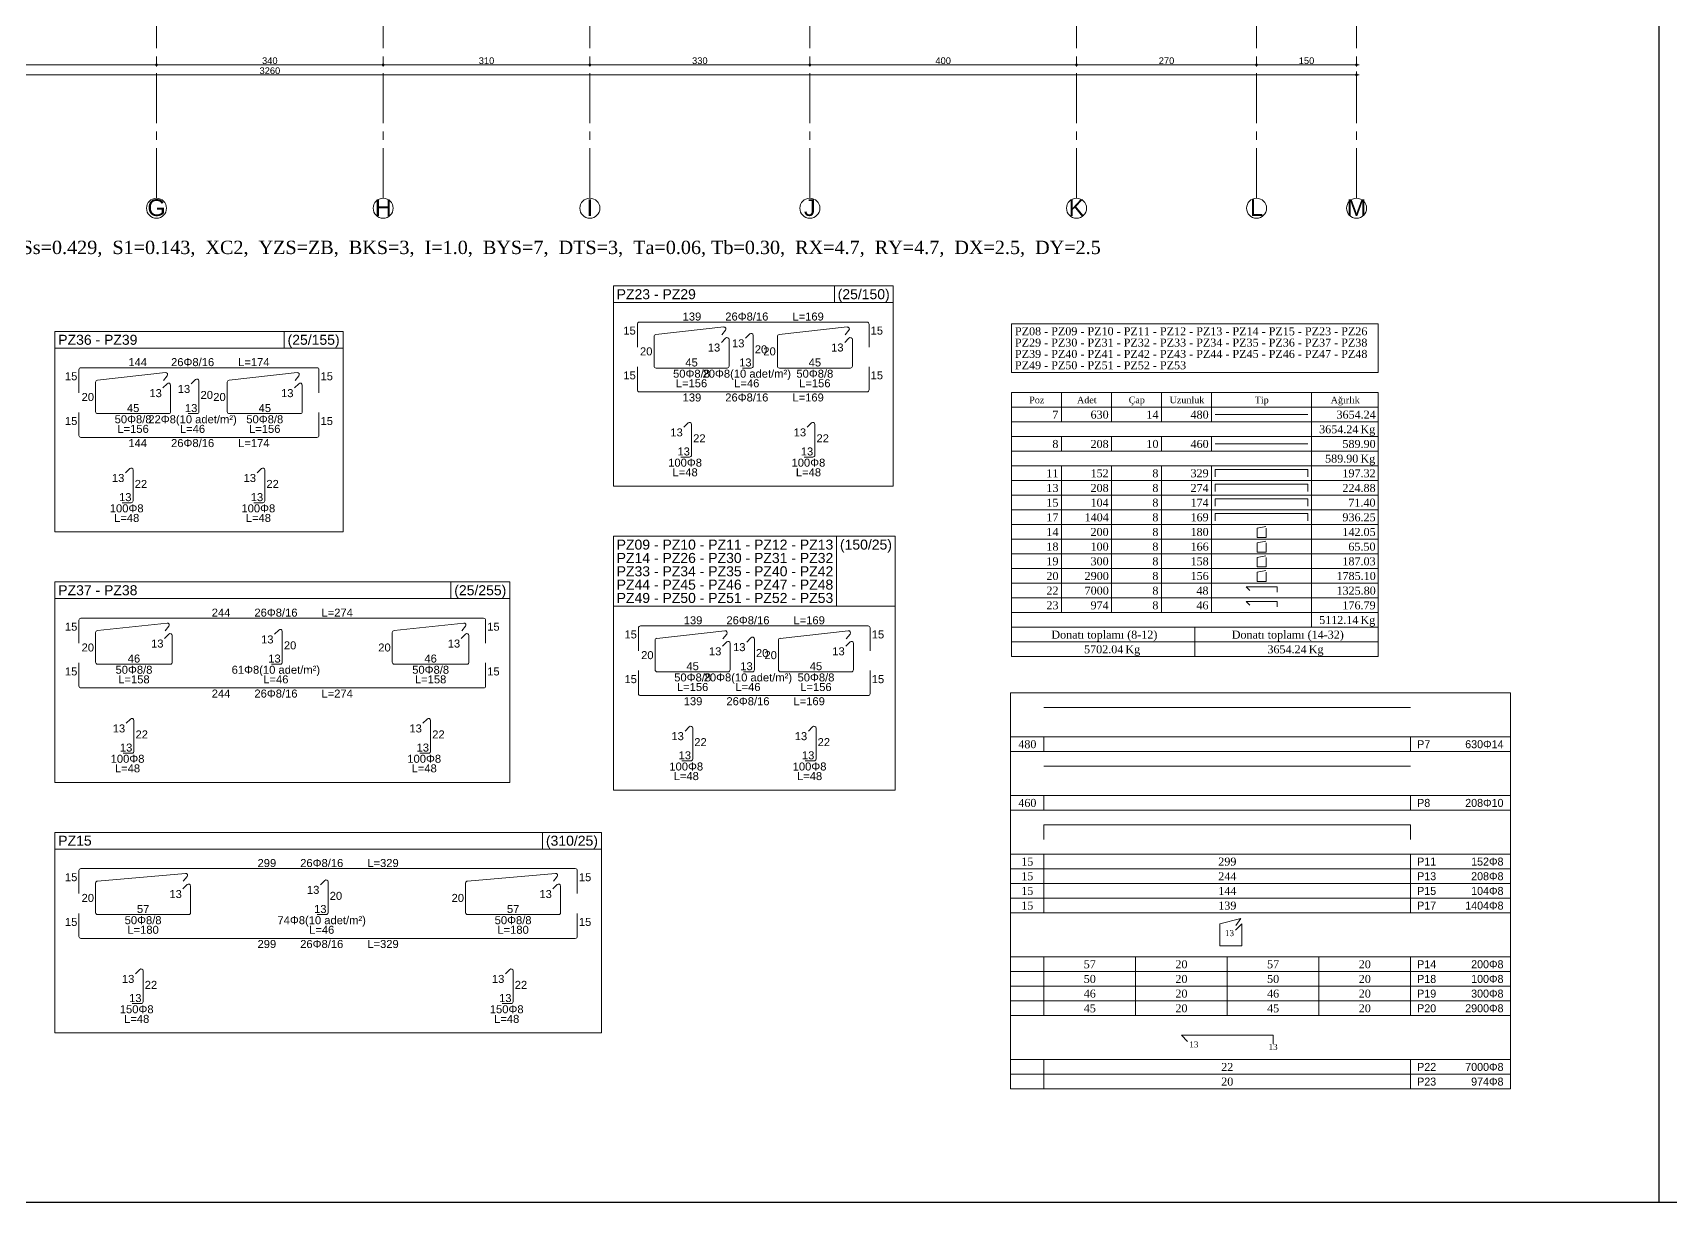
# Model space of a CAD drawing. Header units: millimetres. Extents: x 2232 to 85269, y -3593 to 5869.
# Drawn here: x 21930 to 24386, y 1369 to 3123 of the extents above; entities that cross this region are included whole.
import ezdxf

# ---------------------------------------------------------------- set-up
doc = ezdxf.new("R2010")
doc.units = ezdxf.units.MM
doc.linetypes.add('CENTER2', pattern=[112.5, 75, -12.5, 12.5, -12.5])
doc.linetypes.add('DASHDOT2', pattern=[12.7, 6.35, -3.175, 0, -3.175])
doc.layers.add('aks', color=251, linetype='DASHDOT2', lineweight=35)
for name, color, linetype in [('Donatı Metraj Tablosu', 7, 'Continuous'), ('Donatı Topl. Uzun. Yazısı', 7, 'Continuous'), ('Donatı Uz. Yazısı', 7, 'Continuous'), ('Donatı Yazısı', 7, 'Continuous'), ('Donatı Çizgisi', 7, 'Continuous'), ('Kolon', 7, 'Continuous'), ('Standart', 7, 'Continuous'), ('Ölçülendirme', 7, 'Continuous')]:
    doc.layers.add(name, color=color, linetype=linetype)
doc.styles.add('arial_1_18', font='arial.ttf', dxfattribs={"height": 0.2})
doc.styles.add('symbol_1_18', font='symbol.ttf', dxfattribs={"height": 0.2})
doc.styles.add('times new roman_1_18', font='times.ttf', dxfattribs={"height": 0.2})

# ---------------------------------------------------------------- blocks, each defined once
blk = doc.blocks.new('IDE999Entity6696')
at = {"layer": 'Donatı Çizgisi', "color": 1, "linetype": 'Continuous', "lineweight": 5}
for points in [[(10471.6, 2802.6), (10471.6, 2768.1)], [(10816.1, 2805.6), (10474.6, 2805.6)], [(10819.1, 2768.1), (10819.1, 2802.6)], [(10640.3, 2787.8), (10633.9, 2781.5)], [(10645.4, 2739.7), (10645.4, 2785.7)], [(10471.6, 2738.5), (10471.6, 2704)], [(10629.1, 2736.7), (10642.4, 2736.7)], [(10819.1, 2704), (10819.1, 2738.5)], [(10474.6, 2701), (10816.1, 2701)], [(10547.8, 2654.3), (10541.4, 2647.9)], [(10732.8, 2654.3), (10726.4, 2647.9)], [(10552.9, 2606.2), (10552.9, 2652.2)], [(10737.9, 2606.2), (10737.9, 2652.2)], [(10536.6, 2603.2), (10549.9, 2603.2)], [(10721.6, 2603.2), (10734.9, 2603.2)]]:
    blk.add_lwpolyline(points, dxfattribs=at)
at = {"layer": 'Donatı Çizgisi', "color": 5, "linetype": 'Continuous', "lineweight": 5}
for points in [[(10496.6, 2784), (10496.6, 2739.7)], [(10601.3, 2798.3), (10499.3, 2787)], [(10604, 2781.6), (10597.6, 2775.2)], [(10598.3, 2786.4), (10603.9, 2793.5)], [(10609.1, 2739.7), (10609.1, 2779.5)], [(10681.6, 2784), (10681.6, 2739.7)], [(10786.3, 2798.3), (10684.3, 2787)], [(10789, 2781.6), (10782.6, 2775.2)], [(10783.3, 2786.4), (10788.9, 2793.5)], [(10794.1, 2739.7), (10794.1, 2779.5)], [(10499.6, 2736.7), (10606.1, 2736.7)], [(10684.6, 2736.7), (10791.1, 2736.7)]]:
    blk.add_lwpolyline(points, dxfattribs=at)
at = {"layer": 'Donatı Çizgisi', "color": 1, "linetype": 'Continuous', "lineweight": 5}
for centre, start, end in [((10474.6, 2802.6), 90, 180), ((10816.1, 2802.6), 360, 90), ((10642.4, 2785.7), 0, 135), ((10642.4, 2739.7), 270, 0), ((10474.6, 2704), 180, 270), ((10816.1, 2704), 270, 0), ((10549.9, 2652.2), 0, 135), ((10734.9, 2652.2), 0, 135), ((10549.9, 2606.2), 270, 0), ((10734.9, 2606.2), 270, 0)]:
    blk.add_arc(centre, 3, start, end, dxfattribs=at)
at = {"layer": 'Donatı Çizgisi', "color": 5, "linetype": 'Continuous', "lineweight": 5}
for centre, start, end in [((10499.6, 2784), 96.3402, 180), ((10601.6, 2795.3), 321.3402, 96.3402), ((10606.1, 2779.5), 0, 135), ((10684.6, 2784), 96.3402, 180), ((10786.6, 2795.3), 321.3402, 96.3402), ((10791.1, 2779.5), 0, 135), ((10499.6, 2739.7), 180, 270), ((10606.1, 2739.7), 270, 0), ((10684.6, 2739.7), 180, 270), ((10791.1, 2739.7), 270, 0)]:
    blk.add_arc(centre, 3, start, end, dxfattribs=at)
at = {"layer": 'Standart', "color": 1, "linetype": 'Continuous', "lineweight": 5}
for points in [[(10435.6, 2835), (10435.6, 2860)], [(10435.6, 2860), (10855.2, 2860)], [(10767.1, 2860), (10767.1, 2835)], [(10855.2, 2860), (10855.2, 2835)], [(10435.6, 2835), (10855.2, 2835)], [(10435.6, 2559.4), (10435.6, 2835)], [(10855.2, 2835), (10855.2, 2559.4)], [(10855.2, 2559.4), (10435.6, 2559.4)]]:
    blk.add_lwpolyline(points, dxfattribs=at)
at = {"layer": 'Donatı Topl. Uzun. Yazısı', "color": 1, "linetype": 'Continuous', "lineweight": 5, "style": 'arial_1_18'}
for s, p in [('L=169', (10704.2, 2808)), ('L=156', (10529.3, 2707.9)), ('L=46', (10616.9, 2707.9)), ('L=156', (10714.3, 2707.9)), ('L=169', (10704.2, 2686.6)), ('L=48', (10524.4, 2574.4)), ('L=48', (10709.4, 2574.4))]:
    blk.add_text(s, height=12, rotation=360, dxfattribs=at).set_placement(p)
at = {"layer": 'Donatı Uz. Yazısı', "color": 1, "linetype": 'Continuous', "lineweight": 5, "style": 'arial_1_18'}
for s, p in [('139', (10539.5, 2808)), ('15', (10450.6, 2786.9)), ('13', (10613.6, 2767.8)), ('15', (10821.5, 2786.9)), ('20', (10475.6, 2755.7)), ('45', (10543.6, 2739.1)), ('13', (10577.3, 2761.5)), ('13', (10624.3, 2739.1)), ('20', (10647.8, 2758.8)), ('20', (10660.6, 2755.7)), ('45', (10728.6, 2739.1)), ('13', (10762.3, 2761.5)), ('15', (10450.6, 2719.8)), ('15', (10821.5, 2719.8)), ('139', (10539.5, 2686.6)), ('13', (10521.1, 2634.2)), ('22', (10555.3, 2625.3)), ('13', (10706.1, 2634.2)), ('22', (10740.3, 2625.3)), ('13', (10531.8, 2605.6)), ('13', (10716.8, 2605.6))]:
    blk.add_text(s, height=12, rotation=360, dxfattribs=at).set_placement(p)
at = {"layer": 'Donatı Yazısı', "color": 1, "linetype": 'Continuous', "lineweight": 5, "style": 'arial_1_18'}
for s, p in [('26Φ8/16', (10603.5, 2808)), ('50Φ8/8', (10525.2, 2722.3)), ('20Φ8(10 adet/m²)', (10569.4, 2722.3)), ('50Φ8/8', (10710.2, 2722.3)), ('26Φ8/16', (10603.5, 2686.6)), ('100Φ8', (10517.9, 2588.8)), ('100Φ8', (10702.9, 2588.8))]:
    blk.add_text(s, height=12, rotation=360, dxfattribs=at).set_placement(p)
at = {"layer": 'Standart', "color": 1, "linetype": 'Continuous', "lineweight": 5, "style": 'arial_1_18'}
for s, p in [('PZ23 - PZ29', (10440.6, 2840)), ('(25/150)', (10772.1, 2840))]:
    blk.add_text(s, height=15, dxfattribs=at).set_placement(p)
blk = doc.blocks.new('IDE999Entity6697')
at = {"layer": 'Donatı Çizgisi', "color": 1, "linetype": 'Continuous', "lineweight": 5}
for points in [[(10473.3, 2347), (10473.3, 2312.5)], [(10817.8, 2350), (10476.3, 2350)], [(10820.8, 2312.5), (10820.8, 2347)], [(10641.9, 2332.2), (10635.6, 2325.8)], [(10647.1, 2284.1), (10647.1, 2330.1)], [(10473.3, 2282.9), (10473.3, 2248.4)], [(10630.8, 2281.1), (10644.1, 2281.1)], [(10820.8, 2248.4), (10820.8, 2282.9)], [(10476.3, 2245.4), (10817.8, 2245.4)], [(10549.4, 2198.6), (10543.1, 2192.3)], [(10554.6, 2150.5), (10554.6, 2196.5)], [(10734.4, 2198.6), (10728.1, 2192.3)], [(10739.6, 2150.5), (10739.6, 2196.5)], [(10538.3, 2147.5), (10551.6, 2147.5)], [(10723.3, 2147.5), (10736.6, 2147.5)]]:
    blk.add_lwpolyline(points, dxfattribs=at)
at = {"layer": 'Donatı Çizgisi', "color": 5, "linetype": 'Continuous', "lineweight": 5}
for points in [[(10602.9, 2342.7), (10501, 2331.3)], [(10600, 2330.8), (10605.6, 2337.8)], [(10787.9, 2342.7), (10686, 2331.3)], [(10785, 2330.8), (10790.6, 2337.8)], [(10498.3, 2328.4), (10498.3, 2284.1)], [(10605.7, 2325.9), (10599.3, 2319.6)], [(10610.8, 2284.1), (10610.8, 2323.8)], [(10683.3, 2328.4), (10683.3, 2284.1)], [(10790.7, 2325.9), (10784.3, 2319.6)], [(10795.8, 2284.1), (10795.8, 2323.8)], [(10501.3, 2281.1), (10607.8, 2281.1)], [(10686.3, 2281.1), (10792.8, 2281.1)]]:
    blk.add_lwpolyline(points, dxfattribs=at)
at = {"layer": 'Donatı Çizgisi', "color": 1, "linetype": 'Continuous', "lineweight": 5}
for centre, start, end in [((10476.3, 2347), 90, 180), ((10817.8, 2347), 0, 90), ((10644.1, 2330.1), 0, 135), ((10644.1, 2284.1), 270, 0), ((10476.3, 2248.4), 180, 270), ((10817.8, 2248.4), 270, 0), ((10551.6, 2196.5), 0, 135), ((10736.6, 2196.5), 0, 135), ((10551.6, 2150.5), 270, 0), ((10736.6, 2150.5), 270, 0)]:
    blk.add_arc(centre, 3, start, end, dxfattribs=at)
at = {"layer": 'Donatı Çizgisi', "color": 5, "linetype": 'Continuous', "lineweight": 5}
for centre, start, end in [((10603.3, 2339.7), 321.3402, 96.3402), ((10788.3, 2339.7), 321.3402, 96.3402), ((10501.3, 2328.4), 96.3402, 180), ((10607.8, 2323.8), 0, 135), ((10686.3, 2328.4), 96.3402, 180), ((10792.8, 2323.8), 0, 135), ((10501.3, 2284.1), 180, 270), ((10607.8, 2284.1), 270, 0), ((10686.3, 2284.1), 180, 270), ((10792.8, 2284.1), 270, 0)]:
    blk.add_arc(centre, 3, start, end, dxfattribs=at)
at = {"layer": 'Standart', "color": 1, "linetype": 'Continuous', "lineweight": 5}
for points in [[(10435.6, 2379.4), (10435.6, 2484.4)], [(10435.6, 2484.4), (10858.5, 2484.4)], [(10770.5, 2484.4), (10770.5, 2379.4)], [(10858.5, 2484.4), (10858.5, 2379.4)], [(10435.6, 2379.4), (10858.5, 2379.4)], [(10435.6, 2103.7), (10435.6, 2379.4)], [(10858.5, 2379.4), (10858.5, 2103.7)], [(10858.5, 2103.7), (10435.6, 2103.7)]]:
    blk.add_lwpolyline(points, dxfattribs=at)
at = {"layer": 'Donatı Topl. Uzun. Yazısı', "color": 1, "linetype": 'Continuous', "lineweight": 5, "style": 'arial_1_18'}
for s, p in [('L=169', (10705.8, 2352.4)), ('L=156', (10531, 2252.3)), ('L=46', (10618.6, 2252.3)), ('L=156', (10716, 2252.3)), ('L=169', (10705.8, 2231)), ('L=48', (10526.1, 2118.7)), ('L=48', (10711.1, 2118.7))]:
    blk.add_text(s, height=12, rotation=360, dxfattribs=at).set_placement(p)
at = {"layer": 'Donatı Uz. Yazısı', "color": 1, "linetype": 'Continuous', "lineweight": 5, "style": 'arial_1_18'}
for s, p in [('139', (10541.2, 2352.4)), ('15', (10452.3, 2331.2)), ('15', (10823.2, 2331.2)), ('20', (10477.3, 2300.1)), ('13', (10579, 2305.9)), ('13', (10615.2, 2312.1)), ('20', (10649.5, 2303.2)), ('20', (10662.3, 2300.1)), ('13', (10764, 2305.9)), ('45', (10545.2, 2283.5)), ('13', (10626, 2283.5)), ('45', (10730.2, 2283.5)), ('15', (10452.3, 2264.1)), ('15', (10823.2, 2264.1)), ('139', (10541.2, 2231)), ('13', (10522.7, 2178.6)), ('13', (10707.7, 2178.6)), ('13', (10533.5, 2149.9)), ('22', (10557, 2169.6)), ('13', (10718.5, 2149.9)), ('22', (10742, 2169.6))]:
    blk.add_text(s, height=12, rotation=360, dxfattribs=at).set_placement(p)
at = {"layer": 'Donatı Yazısı', "color": 1, "linetype": 'Continuous', "lineweight": 5, "style": 'arial_1_18'}
for s, p in [('26Φ8/16', (10605.2, 2352.4)), ('50Φ8/8', (10526.9, 2266.7)), ('20Φ8(10 adet/m²)', (10571.1, 2266.7)), ('50Φ8/8', (10711.9, 2266.7)), ('26Φ8/16', (10605.2, 2231)), ('100Φ8', (10519.6, 2133.1)), ('100Φ8', (10704.6, 2133.1))]:
    blk.add_text(s, height=12, rotation=360, dxfattribs=at).set_placement(p)
at = {"layer": 'Standart', "color": 1, "linetype": 'Continuous', "lineweight": 5, "style": 'arial_1_18'}
for s, p in [('PZ09 - PZ10 - PZ11 - PZ12 - PZ13', (10440.6, 2464.4)), ('PZ14 - PZ26 - PZ30 - PZ31 - PZ32', (10440.6, 2444.4)), ('(150/25)', (10775.5, 2464.4)), ('PZ33 - PZ34 - PZ35 - PZ40 - PZ42', (10440.6, 2424.4)), ('PZ44 - PZ45 - PZ46 - PZ47 - PZ48', (10440.6, 2404.4)), ('PZ49 - PZ50 - PZ51 - PZ52 - PZ53', (10440.6, 2384.4))]:
    blk.add_text(s, height=15, dxfattribs=at).set_placement(p)
blk = doc.blocks.new('IDE999Entity6698')
at = {"layer": 'Donatı Çizgisi', "color": 1, "linetype": 'Continuous', "lineweight": 5}
for points in [[(10471.6, 1971.3), (10471.6, 1936.8)], [(10828.6, 1974.3), (10474.6, 1974.3)], [(10831.6, 1936.8), (10831.6, 1971.3)], [(10646.5, 1956.5), (10640.1, 1950.2)], [(10651.6, 1908.4), (10651.6, 1954.4)], [(10471.6, 1907.2), (10471.6, 1872.7)], [(10635.4, 1905.4), (10648.6, 1905.4)], [(10831.6, 1872.7), (10831.6, 1907.2)], [(10474.6, 1869.7), (10828.6, 1869.7)], [(10547.8, 1823), (10541.4, 1816.6)], [(10552.9, 1774.8), (10552.9, 1820.9)], [(10745.3, 1823), (10738.9, 1816.6)], [(10750.4, 1774.8), (10750.4, 1820.9)], [(10536.6, 1771.8), (10549.9, 1771.8)], [(10734.1, 1771.8), (10747.4, 1771.8)]]:
    blk.add_lwpolyline(points, dxfattribs=at)
at = {"layer": 'Donatı Çizgisi', "color": 5, "linetype": 'Continuous', "lineweight": 5}
for points in [[(10601.3, 1967), (10499.3, 1955.7)], [(10798.8, 1967), (10696.8, 1955.7)], [(10496.6, 1952.7), (10496.6, 1908.4)], [(10604, 1950.3), (10597.6, 1943.9)], [(10598.3, 1955.1), (10603.9, 1962.2)], [(10609.1, 1908.4), (10609.1, 1948.2)], [(10694.1, 1952.7), (10694.1, 1908.4)], [(10801.5, 1950.3), (10795.1, 1943.9)], [(10795.8, 1955.1), (10801.4, 1962.2)], [(10806.6, 1908.4), (10806.6, 1948.2)], [(10499.6, 1905.4), (10606.1, 1905.4)], [(10697.1, 1905.4), (10803.6, 1905.4)]]:
    blk.add_lwpolyline(points, dxfattribs=at)
at = {"layer": 'Donatı Çizgisi', "color": 1, "linetype": 'Continuous', "lineweight": 5}
for centre, start, end in [((10474.6, 1971.3), 90, 180), ((10828.6, 1971.3), 0, 90), ((10648.6, 1954.4), 0, 135), ((10648.6, 1908.4), 270, 0), ((10474.6, 1872.7), 180, 270), ((10828.6, 1872.7), 270, 0), ((10549.9, 1820.9), 0, 135), ((10747.4, 1820.9), 0, 135), ((10549.9, 1774.8), 270, 0), ((10747.4, 1774.8), 270, 0)]:
    blk.add_arc(centre, 3, start, end, dxfattribs=at)
at = {"layer": 'Donatı Çizgisi', "color": 5, "linetype": 'Continuous', "lineweight": 5}
for centre, start, end in [((10601.6, 1964), 321.3402, 96.3402), ((10799.1, 1964), 321.3402, 96.3402), ((10499.6, 1952.7), 96.3402, 180), ((10606.1, 1948.2), 0, 135), ((10697.1, 1952.7), 96.3402, 180), ((10803.6, 1948.2), 0, 135), ((10499.6, 1908.4), 180, 270), ((10606.1, 1908.4), 270, 0), ((10697.1, 1908.4), 180, 270), ((10803.6, 1908.4), 270, 0)]:
    blk.add_arc(centre, 3, start, end, dxfattribs=at)
at = {"layer": 'Standart', "color": 1, "linetype": 'Continuous', "lineweight": 5}
for points in [[(10435.6, 2003.7), (10435.6, 2028.7)], [(10435.6, 2028.7), (10867.7, 2028.7)], [(10779.6, 2028.7), (10779.6, 2003.7)], [(10867.7, 2028.7), (10867.7, 2003.7)], [(10435.6, 2003.7), (10867.7, 2003.7)], [(10435.6, 1728.1), (10435.6, 2003.7)], [(10867.7, 2003.7), (10867.7, 1728.1)], [(10867.7, 1728.1), (10435.6, 1728.1)]]:
    blk.add_lwpolyline(points, dxfattribs=at)
at = {"layer": 'Donatı Topl. Uzun. Yazısı', "color": 1, "linetype": 'Continuous', "lineweight": 5, "style": 'arial_1_18'}
for s, p in [('L=174', (10710.4, 1976.7)), ('L=156', (10529.3, 1876.6)), ('L=46', (10623.1, 1876.6)), ('L=174', (10710.4, 1855.3)), ('L=156', (10726.8, 1876.6)), ('L=48', (10524.4, 1743)), ('L=48', (10721.9, 1743))]:
    blk.add_text(s, height=12, rotation=360, dxfattribs=at).set_placement(p)
at = {"layer": 'Donatı Uz. Yazısı', "color": 1, "linetype": 'Continuous', "lineweight": 5, "style": 'arial_1_18'}
for s, p in [('15', (10450.6, 1955.5)), ('144', (10545.8, 1976.7)), ('15', (10834, 1955.5)), ('13', (10577.3, 1930.2)), ('13', (10619.8, 1936.5)), ('13', (10774.8, 1930.2)), ('20', (10475.6, 1924.4)), ('45', (10543.6, 1907.8)), ('13', (10630.6, 1907.8)), ('20', (10654, 1927.5)), ('20', (10673.1, 1924.4)), ('45', (10741.1, 1907.8)), ('15', (10450.6, 1888.4)), ('15', (10834, 1888.4)), ('144', (10545.8, 1855.3)), ('13', (10521.1, 1802.9)), ('22', (10555.3, 1794)), ('13', (10718.6, 1802.9)), ('22', (10752.8, 1794)), ('13', (10531.8, 1774.2)), ('13', (10729.3, 1774.2))]:
    blk.add_text(s, height=12, rotation=360, dxfattribs=at).set_placement(p)
at = {"layer": 'Donatı Yazısı', "color": 1, "linetype": 'Continuous', "lineweight": 5, "style": 'arial_1_18'}
for s, p in [('26Φ8/16', (10609.8, 1976.7)), ('50Φ8/8', (10525.2, 1891)), ('22Φ8(10 adet/m²)', (10575.7, 1891)), ('50Φ8/8', (10722.7, 1891)), ('26Φ8/16', (10609.8, 1855.3)), ('100Φ8', (10517.9, 1757.4)), ('100Φ8', (10715.4, 1757.4))]:
    blk.add_text(s, height=12, rotation=360, dxfattribs=at).set_placement(p)
at = {"layer": 'Standart', "color": 1, "linetype": 'Continuous', "lineweight": 5, "style": 'arial_1_18'}
for s, p in [('PZ36 - PZ39', (10440.6, 2008.7)), ('(25/155)', (10784.6, 2008.7))]:
    blk.add_text(s, height=15, dxfattribs=at).set_placement(p)
blk = doc.blocks.new('IDE999Entity6699')
at = {"layer": 'Donatı Çizgisi', "color": 1, "linetype": 'Continuous', "lineweight": 5}
for points in [[(10471.6, 1220), (10471.6, 1185.5)], [(11216.1, 1223), (10474.6, 1223)], [(10840.3, 1205.2), (10833.9, 1198.9)], [(11219.1, 1185.5), (11219.1, 1220)], [(10845.4, 1157.1), (10845.4, 1203.1)], [(10471.6, 1155.9), (10471.6, 1121.4)], [(11219.1, 1121.4), (11219.1, 1155.9)], [(10829.1, 1154.1), (10842.4, 1154.1)], [(10474.6, 1118.4), (11216.1, 1118.4)], [(10562.8, 1071.7), (10556.4, 1065.3)], [(10567.9, 1023.5), (10567.9, 1069.6)], [(11117.8, 1071.7), (11111.4, 1065.3)], [(11122.9, 1023.5), (11122.9, 1069.6)], [(10551.6, 1020.5), (10564.9, 1020.5)], [(11106.6, 1020.5), (11119.9, 1020.5)]]:
    blk.add_lwpolyline(points, dxfattribs=at)
at = {"layer": 'Donatı Çizgisi', "color": 5, "linetype": 'Continuous', "lineweight": 5}
for points in [[(10631.4, 1215.9), (10499.4, 1204.3)], [(10628.2, 1204.1), (10633.9, 1211)], [(11186.4, 1215.9), (11054.4, 1204.3)], [(11183.2, 1204.1), (11188.9, 1211)], [(10496.6, 1201.4), (10496.6, 1157.1)], [(10634, 1199), (10627.6, 1192.6)], [(10639.1, 1157.1), (10639.1, 1196.9)], [(11051.6, 1201.4), (11051.6, 1157.1)], [(11189, 1199), (11182.6, 1192.6)], [(11194.1, 1157.1), (11194.1, 1196.9)], [(10499.6, 1154.1), (10636.1, 1154.1)], [(11054.6, 1154.1), (11191.1, 1154.1)]]:
    blk.add_lwpolyline(points, dxfattribs=at)
at = {"layer": 'Donatı Çizgisi', "color": 1, "linetype": 'Continuous', "lineweight": 5}
for centre, start, end in [((10474.6, 1220), 90, 180), ((10842.4, 1203.1), 0, 135), ((11216.1, 1220), 0, 90), ((10842.4, 1157.1), 270, 0), ((10474.6, 1121.4), 180, 270), ((11216.1, 1121.4), 270, 0), ((10564.9, 1069.6), 0, 135), ((11119.9, 1069.6), 0, 135), ((10564.9, 1023.5), 270, 0), ((11119.9, 1023.5), 270, 0)]:
    blk.add_arc(centre, 3, start, end, dxfattribs=at)
at = {"layer": 'Donatı Çizgisi', "color": 5, "linetype": 'Continuous', "lineweight": 5}
for centre, start, end in [((10499.6, 1201.4), 95.0131, 180), ((10631.6, 1212.9), 320.0131, 95.0131), ((11054.6, 1201.4), 95.0131, 180), ((11186.6, 1212.9), 320.0131, 95.0131), ((10636.1, 1196.9), 0, 135), ((11191.1, 1196.9), 0, 135), ((10499.6, 1157.1), 180, 270), ((10636.1, 1157.1), 270, 0), ((11054.6, 1157.1), 180, 270), ((11191.1, 1157.1), 270, 0)]:
    blk.add_arc(centre, 3, start, end, dxfattribs=at)
at = {"layer": 'Standart', "color": 1, "linetype": 'Continuous', "lineweight": 5}
for points in [[(10435.6, 1252.4), (10435.6, 1277.4)], [(10435.6, 1277.4), (11255.2, 1277.4)], [(11167.1, 1277.4), (11167.1, 1252.4)], [(11255.2, 1277.4), (11255.2, 1252.4)], [(10435.6, 1252.4), (11255.2, 1252.4)], [(10435.6, 976.7), (10435.6, 1252.4)], [(11255.2, 1252.4), (11255.2, 976.7)], [(11255.2, 976.7), (10435.6, 976.7)]]:
    blk.add_lwpolyline(points, dxfattribs=at)
at = {"layer": 'Donatı Topl. Uzun. Yazısı', "color": 1, "linetype": 'Continuous', "lineweight": 5, "style": 'arial_1_18'}
for s, p in [('L=329', (10904.2, 1225.4)), ('L=180', (10544.3, 1125.3)), ('L=46', (10816.9, 1125.3)), ('L=180', (11099.3, 1125.3)), ('L=329', (10904.2, 1104)), ('L=48', (10539.4, 991.7)), ('L=48', (11094.4, 991.7))]:
    blk.add_text(s, height=12, dxfattribs=at).set_placement(p)
at = {"layer": 'Donatı Uz. Yazısı', "color": 1, "linetype": 'Continuous', "lineweight": 5, "style": 'arial_1_18'}
for s, p in [('299', (10739.5, 1225.4)), ('15', (10450.6, 1204.2)), ('20', (10475.6, 1173.1)), ('13', (10607.3, 1178.9)), ('13', (10813.6, 1185.2)), ('20', (10847.8, 1176.2)), ('20', (11030.6, 1173.1)), ('13', (11162.3, 1178.9)), ('57', (10558.6, 1156.5)), ('13', (10824.3, 1156.5)), ('57', (11113.6, 1156.5)), ('15', (11221.5, 1137.1)), ('299', (10739.5, 1104)), ('13', (10536.1, 1051.6)), ('13', (11091.1, 1051.6)), ('13', (10546.8, 1022.9)), ('22', (10570.3, 1042.7)), ('13', (11101.8, 1022.9)), ('22', (11125.3, 1042.7))]:
    blk.add_text(s, height=12, dxfattribs=at).set_placement(p)
for p in [(11221.5, 1204.2), (10450.6, 1137.1)]:
    blk.add_text('15', height=12, rotation=360, dxfattribs=at).set_placement(p)
at = {"layer": 'Donatı Yazısı', "color": 1, "linetype": 'Continuous', "lineweight": 5, "style": 'arial_1_18'}
for s, p in [('26Φ8/16', (10803.5, 1225.4)), ('50Φ8/8', (10540.2, 1139.7)), ('74Φ8(10 adet/m²)', (10769.4, 1139.7)), ('50Φ8/8', (11095.2, 1139.7)), ('26Φ8/16', (10803.5, 1104)), ('150Φ8', (10532.9, 1006.1)), ('150Φ8', (11087.9, 1006.1))]:
    blk.add_text(s, height=12, dxfattribs=at).set_placement(p)
at = {"layer": 'Standart', "color": 1, "linetype": 'Continuous', "lineweight": 5, "style": 'arial_1_18'}
for s, p in [('PZ15', (10440.6, 1257.4)), ('(310/25)', (11172.1, 1257.4))]:
    blk.add_text(s, height=15, dxfattribs=at).set_placement(p)
blk = doc.blocks.new('IDE999Entity6700')
at = {"layer": 'Donatı Çizgisi', "color": 1, "linetype": 'Continuous', "lineweight": 5}
for points in [[(11078.6, 1598.6), (10474.6, 1598.6)], [(10471.6, 1595.6), (10471.6, 1561.1)], [(10771.5, 1580.9), (10765.1, 1574.5)], [(10776.6, 1532.7), (10776.6, 1578.8)], [(11081.6, 1561.1), (11081.6, 1595.6)], [(10471.6, 1531.5), (10471.6, 1497)], [(10760.4, 1529.7), (10773.6, 1529.7)], [(11081.6, 1497), (11081.6, 1531.5)], [(10474.6, 1494), (11078.6, 1494)], [(10549, 1447.3), (10542.6, 1441)], [(10554.1, 1399.2), (10554.1, 1445.2)], [(10994, 1447.3), (10987.6, 1441)], [(10999.1, 1399.2), (10999.1, 1445.2)], [(10537.9, 1396.2), (10551.1, 1396.2)], [(10982.9, 1396.2), (10996.1, 1396.2)]]:
    blk.add_lwpolyline(points, dxfattribs=at)
at = {"layer": 'Donatı Çizgisi', "color": 5, "linetype": 'Continuous', "lineweight": 5}
for points in [[(10496.6, 1577.1), (10496.6, 1532.7)], [(10603.8, 1591.4), (10499.3, 1580)], [(10606.5, 1574.6), (10600.1, 1568.3)], [(10600.8, 1579.5), (10606.4, 1586.5)], [(10611.6, 1532.7), (10611.6, 1572.5)], [(10941.6, 1577.1), (10941.6, 1532.7)], [(11048.8, 1591.4), (10944.3, 1580)], [(11051.5, 1574.6), (11045.1, 1568.3)], [(11045.8, 1579.5), (11051.4, 1586.5)], [(11056.6, 1532.7), (11056.6, 1572.5)], [(10499.6, 1529.7), (10608.6, 1529.7)], [(10944.6, 1529.7), (11053.6, 1529.7)]]:
    blk.add_lwpolyline(points, dxfattribs=at)
at = {"layer": 'Donatı Çizgisi', "color": 1, "linetype": 'Continuous', "lineweight": 5}
for centre, start, end in [((10474.6, 1595.6), 90, 180), ((11078.6, 1595.6), 0, 90), ((10773.6, 1578.8), 0, 135), ((10773.6, 1532.7), 270, 0), ((10474.6, 1497), 180, 270), ((11078.6, 1497), 270, 0), ((10551.1, 1445.2), 0, 135), ((10996.1, 1445.2), 0, 135), ((10551.1, 1399.2), 270, 0), ((10996.1, 1399.2), 270, 0)]:
    blk.add_arc(centre, 3, start, end, dxfattribs=at)
at = {"layer": 'Donatı Çizgisi', "color": 5, "linetype": 'Continuous', "lineweight": 5}
for centre, start, end in [((10499.6, 1577.1), 96.2034, 180), ((10604.1, 1588.4), 321.2034, 96.2034), ((10608.6, 1572.5), 0, 135), ((10944.6, 1577.1), 96.2034, 180), ((11049.1, 1588.4), 321.2034, 96.2034), ((11053.6, 1572.5), 0, 135), ((10499.6, 1532.7), 180, 270), ((10608.6, 1532.7), 270, 0), ((10944.6, 1532.7), 180, 270), ((11053.6, 1532.7), 270, 0)]:
    blk.add_arc(centre, 3, start, end, dxfattribs=at)
at = {"layer": 'Standart', "color": 1, "linetype": 'Continuous', "lineweight": 5}
for points in [[(10435.6, 1628.1), (10435.6, 1653.1)], [(10435.6, 1653.1), (11117.7, 1653.1)], [(11029.6, 1653.1), (11029.6, 1628.1)], [(11117.7, 1653.1), (11117.7, 1628.1)], [(10435.6, 1628.1), (11117.7, 1628.1)], [(10435.6, 1352.4), (10435.6, 1628.1)], [(11117.7, 1628.1), (11117.7, 1352.4)], [(11117.7, 1352.4), (10435.6, 1352.4)]]:
    blk.add_lwpolyline(points, dxfattribs=at)
at = {"layer": 'Donatı Topl. Uzun. Yazısı', "color": 1, "linetype": 'Continuous', "lineweight": 5, "style": 'arial_1_18'}
for s, p in [('L=274', (10835.4, 1601)), ('L=158', (10530.6, 1500.9)), ('L=46', (10748.1, 1500.9)), ('L=158', (10975.6, 1500.9)), ('L=274', (10835.4, 1479.6)), ('L=48', (10525.6, 1367.4)), ('L=48', (10970.6, 1367.4))]:
    blk.add_text(s, height=12, rotation=360, dxfattribs=at).set_placement(p)
at = {"layer": 'Donatı Uz. Yazısı', "color": 1, "linetype": 'Continuous', "lineweight": 5, "style": 'arial_1_18'}
for s, p in [('244', (10670.8, 1601)), ('15', (10450.6, 1579.9)), ('13', (10744.8, 1560.8)), ('15', (11084, 1579.9)), ('20', (10475.6, 1548.7)), ('13', (10579.8, 1554.6)), ('20', (10779, 1551.9)), ('20', (10920.6, 1548.7)), ('13', (11024.8, 1554.6)), ('15', (10450.6, 1512.8)), ('46', (10544.8, 1532.1)), ('13', (10755.6, 1532.1)), ('46', (10989.8, 1532.1)), ('15', (11084, 1512.8)), ('244', (10670.8, 1479.6)), ('13', (10522.3, 1427.3)), ('22', (10556.5, 1418.3)), ('13', (10967.3, 1427.3)), ('22', (11001.5, 1418.3)), ('13', (10533.1, 1398.6)), ('13', (10978.1, 1398.6))]:
    blk.add_text(s, height=12, rotation=360, dxfattribs=at).set_placement(p)
at = {"layer": 'Donatı Yazısı', "color": 1, "linetype": 'Continuous', "lineweight": 5, "style": 'arial_1_18'}
for s, p in [('26Φ8/16', (10734.8, 1601)), ('50Φ8/8', (10526.5, 1515.3)), ('61Φ8(10 adet/m²)', (10700.7, 1515.3)), ('50Φ8/8', (10971.5, 1515.3)), ('26Φ8/16', (10734.8, 1479.6)), ('100Φ8', (10519.2, 1381.8)), ('100Φ8', (10964.2, 1381.8))]:
    blk.add_text(s, height=12, rotation=360, dxfattribs=at).set_placement(p)
at = {"layer": 'Standart', "color": 1, "linetype": 'Continuous', "lineweight": 5, "style": 'arial_1_18'}
for s, p in [('PZ37 - PZ38', (10440.6, 1633.1)), ('(25/255)', (11034.6, 1633.1))]:
    blk.add_text(s, height=15, dxfattribs=at).set_placement(p)
blk = doc.blocks.new('IDE999Entity6702')
at = {"layer": 'Donatı Metraj Tablosu', "color": 1, "linetype": 'Continuous', "lineweight": 5}
for points in [[(10694.9, -228), (11244.9, -228)], [(10694.9, -228), (10694.9, -624)], [(10769.9, -228), (10769.9, -272)], [(10844.9, -228), (10844.9, -272)], [(10919.9, -228), (10919.9, -272)], [(10994.9, -228), (10994.9, -272)], [(11144.9, -228), (11144.9, -580)], [(11244.9, -228), (11244.9, -624)], [(10694.9, -250), (11244.9, -250)], [(11000.4, -261), (11139.4, -261)], [(10694.9, -272), (11244.9, -272)], [(10694.9, -294), (11244.9, -294)], [(10769.9, -294), (10769.9, -316)], [(10844.9, -294), (10844.9, -316)], [(10919.9, -294), (10919.9, -316)], [(10994.9, -294), (10994.9, -316)], [(10694.9, -316), (11244.9, -316)], [(11000.4, -305), (11139.4, -305)], [(10694.9, -338), (11244.9, -338)], [(10769.9, -338), (10769.9, -558)], [(10844.9, -338), (10844.9, -558)], [(10919.9, -338), (10919.9, -558)], [(10994.9, -338), (10994.9, -558)], [(11000.4, -343.5), (11139.4, -343.5)], [(11000.4, -354.5), (11000.4, -343.5)], [(11139.4, -354.5), (11139.4, -343.5)], [(10694.9, -360), (11244.9, -360)], [(11000.4, -365.5), (11139.4, -365.5)], [(11000.4, -376.5), (11000.4, -365.5)], [(11139.4, -376.5), (11139.4, -365.5)], [(10694.9, -382), (11244.9, -382)], [(11000.4, -387.5), (11139.4, -387.5)], [(11000.4, -398.5), (11000.4, -387.5)], [(11139.4, -398.5), (11139.4, -387.5)], [(10694.9, -404), (11244.9, -404)], [(11000.4, -409.5), (11139.4, -409.5)], [(11000.4, -420.5), (11000.4, -409.5)], [(11139.4, -420.5), (11139.4, -409.5)], [(10694.9, -426), (11244.9, -426)], [(11063, -431.5), (11076.4, -428.8)], [(11063, -445.3), (11063, -431.5)], [(11076.8, -431.5), (11076.8, -445.3)], [(10694.9, -448), (11244.9, -448)], [(11076.8, -445.3), (11063, -445.3)], [(11063, -453.5), (11076.4, -450.8)], [(11063, -467.3), (11063, -453.5)], [(11076.8, -453.5), (11076.8, -467.3)], [(10694.9, -470), (11244.9, -470)], [(11076.8, -467.3), (11063, -467.3)], [(11063, -475.5), (11076.4, -472.8)], [(11063, -489.3), (11063, -475.5)], [(11076.8, -489.3), (11063, -489.3)], [(11076.8, -475.5), (11076.8, -489.3)], [(10694.9, -492), (11244.9, -492)], [(10694.9, -514), (11244.9, -514)], [(11063, -497.5), (11076.4, -494.8)], [(11063, -511.3), (11063, -497.5)], [(11076.8, -511.3), (11063, -511.3)], [(11076.8, -497.5), (11076.8, -511.3)], [(10694.9, -536), (11244.9, -536)], [(11046.7, -519.5), (11093.1, -519.5)], [(11046.7, -519.5), (11052.2, -525)], [(11093.1, -519.5), (11093.1, -527.3)], [(10694.9, -558), (11244.9, -558)], [(11046.7, -541.5), (11093.1, -541.5)], [(11046.7, -541.5), (11052.2, -547)], [(11093.1, -541.5), (11093.1, -549.3)], [(10694.9, -580), (11244.9, -580)], [(10969.9, -580), (10969.9, -624)], [(10694.9, -602), (11244.9, -602)], [(10694.9, -624), (11244.9, -624)]]:
    blk.add_lwpolyline(points, dxfattribs=at)
at = {"layer": 'Donatı Metraj Tablosu', "color": 1, "linetype": 'Continuous', "lineweight": 5, "style": 'times new roman_1_18'}
for s, height, p in [('Poz', 10, (10721.3, -244)), ('Adet', 10, (10793, -244)), ('Çap', 10, (10870.5, -244)), ('Uzunluk', 10, (10931.9, -244)), ('Tip', 10, (11059.6, -244)), ('Ağırlık', 10, (11173.5, -244)), ('7', 12, (10756, -267)), ('630', 12, (10813.3, -267)), ('14', 12, (10897.1, -267)), ('480', 12, (10963.3, -267)), ('3654.24', 12, (11182.2, -267)), ('3654.24', 12, (11156.2, -289)), ('Kg', 12, (11218.2, -289)), ('8', 12, (10756, -311)), ('208', 12, (10813.3, -311)), ('10', 12, (10897.1, -311)), ('460', 12, (10963.3, -311)), ('589.90', 12, (11191.1, -311)), ('11', 12, (10747.1, -355)), ('152', 12, (10813.3, -355)), ('8', 12, (10906, -355)), ('329', 12, (10963.3, -355)), ('589.90', 12, (11165.1, -333)), ('197.32', 12, (11191.1, -355)), ('Kg', 12, (11218.2, -333)), ('13', 12, (10747.1, -377)), ('208', 12, (10813.3, -377)), ('8', 12, (10906, -377)), ('274', 12, (10963.3, -377)), ('224.88', 12, (11191.1, -377)), ('15', 12, (10747.1, -399)), ('104', 12, (10813.3, -399)), ('8', 12, (10906, -399)), ('174', 12, (10963.3, -399)), ('71.40', 12, (11200, -399)), ('17', 12, (10747.1, -421)), ('1404', 12, (10804.4, -421)), ('8', 12, (10906, -421)), ('169', 12, (10963.3, -421)), ('936.25', 12, (11191.1, -421)), ('14', 12, (10747.1, -443)), ('200', 12, (10813.3, -443)), ('8', 12, (10906, -443)), ('180', 12, (10963.3, -443)), ('142.05', 12, (11191.1, -443)), ('18', 12, (10747.1, -465)), ('100', 12, (10813.3, -465)), ('8', 12, (10906, -465)), ('166', 12, (10963.3, -465)), ('65.50', 12, (11200, -465)), ('19', 12, (10747.1, -487)), ('300', 12, (10813.3, -487)), ('8', 12, (10906, -487)), ('158', 12, (10963.3, -487)), ('187.03', 12, (11191.1, -487)), ('20', 12, (10747.1, -509)), ('2900', 12, (10804.4, -509)), ('8', 12, (10906, -509)), ('156', 12, (10963.3, -509)), ('1785.10', 12, (11182.2, -509)), ('22', 12, (10747.1, -531)), ('7000', 12, (10804.4, -531)), ('8', 12, (10906, -531)), ('48', 12, (10972.1, -531)), ('1325.80', 12, (11182.2, -531)), ('23', 12, (10747.1, -553)), ('974', 12, (10813.3, -553)), ('8', 12, (10906, -553)), ('46', 12, (10972.1, -553)), ('5112.14', 12, (11156.2, -575)), ('176.79', 12, (11191.1, -553)), ('Kg', 12, (11218.2, -575)), ('Donatı toplamı (8-12)', 12, (10754.5, -597)), ('Donatı toplamı (14-32)', 12, (11025.1, -597)), ('5702.04', 12, (10803.6, -619)), ('Kg', 12, (10865.6, -619)), ('3654.24', 12, (11078.6, -619)), ('Kg', 12, (11140.6, -619))]:
    blk.add_text(s, height=height, dxfattribs=at).set_placement(p)
blk = doc.blocks.new('IDE999Entity6703')
at = {"layer": 'Donatı Metraj Tablosu', "color": 1, "linetype": 'Continuous', "lineweight": 5}
for points in [[(10694.9, -198), (10694.9, -125)], [(10694.9, -125), (11244.9, -125)], [(11244.9, -125), (11244.9, -198)], [(11244.9, -198), (10694.9, -198)]]:
    blk.add_lwpolyline(points, dxfattribs=at)
at = {"layer": 'Donatı Metraj Tablosu', "color": 1, "linetype": 'Continuous', "lineweight": 5, "style": 'times new roman_1_18'}
for s, p in [('PZ08 - PZ09 - PZ10 - PZ11 - PZ12 - PZ13 - PZ14 - PZ15 - PZ23 - PZ26', (10699.9, -142)), ('PZ29 - PZ30 - PZ31 - PZ32 - PZ33 - PZ34 - PZ35 - PZ36 - PZ37 - PZ38', (10699.9, -159)), ('PZ39 - PZ40 - PZ41 - PZ42 - PZ43 - PZ44 - PZ45 - PZ46 - PZ47 - PZ48', (10699.9, -176)), ('PZ49 - PZ50 - PZ51 - PZ52 - PZ53', (10699.9, -193))]:
    blk.add_text(s, height=12, dxfattribs=at).set_placement(p)
blk = doc.blocks.new('IDE999Entity6704')
at = {"layer": 'Donatı Metraj Tablosu', "color": 1, "linetype": 'Continuous', "lineweight": 5}
for points in [[(11274.9, -30), (12024.9, -30)], [(11274.9, -30), (11274.9, -118)], [(12024.9, -30), (12024.9, -118)], [(11324.9, -52), (11874.9, -52)], [(11274.9, -96), (12024.9, -96)], [(11324.9, -96), (11324.9, -118)], [(11874.9, -96), (11874.9, -118)], [(11274.9, -118), (12024.9, -118)], [(11274.9, -118), (12024.9, -118)], [(11274.9, -118), (11274.9, -206)], [(12024.9, -118), (12024.9, -206)], [(11324.9, -140), (11874.9, -140)], [(11274.9, -184), (12024.9, -184)], [(11324.9, -184), (11324.9, -206)], [(11874.9, -184), (11874.9, -206)], [(11274.9, -206), (12024.9, -206)], [(11274.9, -206), (12024.9, -206)], [(11274.9, -206), (11274.9, -360)], [(12024.9, -206), (12024.9, -360)], [(11324.9, -228), (11874.9, -228)], [(11324.9, -228), (11324.9, -250)], [(11874.9, -228), (11874.9, -250)], [(11274.9, -272), (12024.9, -272)], [(11274.9, -294), (12024.9, -294)], [(11324.9, -272), (11324.9, -360)], [(11874.9, -272), (11874.9, -360)], [(11274.9, -316), (12024.9, -316)], [(11274.9, -338), (12024.9, -338)], [(11274.9, -360), (12024.9, -360)], [(11274.9, -360), (12024.9, -360)], [(11274.9, -360), (11274.9, -514)], [(11588.9, -376.5), (11620.3, -368.3)], [(11620.3, -368.3), (11612.7, -379.1)], [(12024.9, -360), (12024.9, -514)], [(11588.9, -376.5), (11588.9, -409.5)], [(11621.9, -376.5), (11612.6, -385.8)], [(11621.9, -409.5), (11621.9, -376.5)], [(11588.9, -409.5), (11621.9, -409.5)], [(11274.9, -426), (12024.9, -426)], [(11324.9, -426), (11324.9, -514)], [(11462.4, -426), (11462.4, -514)], [(11599.9, -426), (11599.9, -514)], [(11737.4, -426), (11737.4, -514)], [(11874.9, -426), (11874.9, -514)], [(11274.9, -448), (12024.9, -448)], [(11274.9, -470), (12024.9, -470)], [(11274.9, -492), (12024.9, -492)], [(11274.9, -514), (12024.9, -514)], [(11274.9, -514), (12024.9, -514)], [(11274.9, -514), (11274.9, -624)], [(12024.9, -514), (12024.9, -624)], [(11531.2, -543.3), (11668.7, -543.3)], [(11531.2, -543.3), (11540.5, -552.7)], [(11668.7, -543.3), (11668.7, -556.5)], [(11274.9, -580), (12024.9, -580)], [(11324.9, -580), (11324.9, -624)], [(11874.9, -580), (11874.9, -624)], [(11274.9, -602), (12024.9, -602)], [(11274.9, -624), (12024.9, -624)]]:
    blk.add_lwpolyline(points, dxfattribs=at)
for s, height, style, p in [('480', 12, 'times new roman_1_18', (11286.6, -113)), ('R7', 12, 'symbol_1_18', (11884.9, -113)), ('630F14', 12, 'symbol_1_18', (11957, -113)), ('460', 12, 'times new roman_1_18', (11286.6, -201)), ('R8', 12, 'symbol_1_18', (11884.9, -201)), ('208F10', 12, 'symbol_1_18', (11957, -201)), ('15', 12, 'times new roman_1_18', (11291, -289)), ('299', 12, 'times new roman_1_18', (11586.6, -289)), ('R11', 12, 'symbol_1_18', (11884.9, -289)), ('152F8', 12, 'symbol_1_18', (11965.9, -289)), ('15', 12, 'times new roman_1_18', (11291, -311)), ('244', 12, 'times new roman_1_18', (11586.6, -311)), ('R13', 12, 'symbol_1_18', (11884.9, -311)), ('208F8', 12, 'symbol_1_18', (11965.9, -311)), ('15', 12, 'times new roman_1_18', (11291, -333)), ('15', 12, 'times new roman_1_18', (11291, -355)), ('144', 12, 'times new roman_1_18', (11586.6, -333)), ('139', 12, 'times new roman_1_18', (11586.6, -355)), ('R15', 12, 'symbol_1_18', (11884.9, -333)), ('R17', 12, 'symbol_1_18', (11884.9, -355)), ('1404F8', 12, 'symbol_1_18', (11957, -355)), ('104F8', 12, 'symbol_1_18', (11965.9, -333)), ('13', 9, 'times new roman_1_18', (11596.6, -394.8)), ('57', 12, 'times new roman_1_18', (11384.8, -443)), ('20', 12, 'times new roman_1_18', (11522.3, -443)), ('57', 12, 'times new roman_1_18', (11659.8, -443)), ('20', 12, 'times new roman_1_18', (11797.3, -443)), ('R14', 12, 'symbol_1_18', (11884.9, -443)), ('200F8', 12, 'symbol_1_18', (11965.9, -443)), ('50', 12, 'times new roman_1_18', (11384.8, -465)), ('20', 12, 'times new roman_1_18', (11522.3, -465)), ('50', 12, 'times new roman_1_18', (11659.8, -465)), ('20', 12, 'times new roman_1_18', (11797.3, -465)), ('R18', 12, 'symbol_1_18', (11884.9, -465)), ('100F8', 12, 'symbol_1_18', (11965.9, -465)), ('46', 12, 'times new roman_1_18', (11384.8, -487)), ('20', 12, 'times new roman_1_18', (11522.3, -487)), ('46', 12, 'times new roman_1_18', (11659.8, -487)), ('20', 12, 'times new roman_1_18', (11797.3, -487)), ('R19', 12, 'symbol_1_18', (11884.9, -487)), ('300F8', 12, 'symbol_1_18', (11965.9, -487)), ('45', 12, 'times new roman_1_18', (11384.8, -509)), ('20', 12, 'times new roman_1_18', (11522.3, -509)), ('45', 12, 'times new roman_1_18', (11659.8, -509)), ('20', 12, 'times new roman_1_18', (11797.3, -509)), ('R20', 12, 'symbol_1_18', (11884.9, -509)), ('2900F8', 12, 'symbol_1_18', (11957, -509)), ('13', 9, 'times new roman_1_18', (11543.2, -561.7)), ('13', 9, 'times new roman_1_18', (11662, -565.5)), ('22', 12, 'times new roman_1_18', (11591, -597)), ('R22', 12, 'symbol_1_18', (11884.9, -597)), ('7000F8', 12, 'symbol_1_18', (11957, -597)), ('20', 12, 'times new roman_1_18', (11591, -619)), ('R23', 12, 'symbol_1_18', (11884.9, -619)), ('974F8', 12, 'symbol_1_18', (11965.9, -619))]:
    blk.add_text(s, height=height, dxfattribs=dict(at, style=style)).set_placement(p)
blk = doc.blocks.new('IDE999Entity6706')
at = {"layer": 'aks', "color": 250, "linetype": 'CENTER2', "lineweight": 5}
blk.add_lwpolyline([(9876.2, -100), (9876.2, 200)], dxfattribs=at)
at = {"layer": 'aks', "color": 30, "linetype": 'Continuous', "lineweight": 5}
blk.add_circle((9876.2, -115), 15, dxfattribs=at)
at = {"layer": 'aks', "color": 1, "linetype": 'Continuous', "lineweight": 5, "style": 'arial_1_18'}
blk.add_text('L', height=25, dxfattribs=at).set_placement((9866.5, -126.6))
blk = doc.blocks.new('IDE999Entity6707')
at = {"layer": 'aks', "color": 250, "linetype": 'CENTER2', "lineweight": 5}
blk.add_lwpolyline([(10026.2, -100), (10026.2, 200)], dxfattribs=at)
at = {"layer": 'aks', "color": 30, "linetype": 'Continuous', "lineweight": 5}
blk.add_circle((10026.2, -115), 15, dxfattribs=at)
at = {"layer": 'aks', "color": 1, "linetype": 'Continuous', "lineweight": 5, "style": 'arial_1_18'}
blk.add_text('M', height=25, dxfattribs=at).set_placement((10011.6, -126.6))
blk = doc.blocks.new('IDE999Entity6708')
at = {"layer": 'aks', "color": 250, "linetype": 'CENTER2', "lineweight": 5}
blk.add_lwpolyline([(9606.2, -100), (9606.2, 200)], dxfattribs=at)
at = {"layer": 'aks', "color": 30, "linetype": 'Continuous', "lineweight": 5}
blk.add_circle((9606.2, -115), 15, dxfattribs=at)
at = {"layer": 'aks', "color": 1, "linetype": 'Continuous', "lineweight": 5, "style": 'arial_1_18'}
blk.add_text('K', height=25, dxfattribs=at).set_placement((9594.5, -126.6))
blk = doc.blocks.new('IDE999Entity6709')
at = {"layer": 'aks', "color": 250, "linetype": 'CENTER2', "lineweight": 5}
blk.add_lwpolyline([(8876.2, -100), (8876.2, 200)], dxfattribs=at)
at = {"layer": 'aks', "color": 30, "linetype": 'Continuous', "lineweight": 5}
blk.add_circle((8876.2, -115), 15, dxfattribs=at)
at = {"layer": 'aks', "color": 1, "linetype": 'Continuous', "lineweight": 5, "style": 'arial_1_18'}
blk.add_text('I', height=25, dxfattribs=at).set_placement((8871.3, -126.6))
blk = doc.blocks.new('IDE999Entity6710')
at = {"layer": 'aks', "color": 250, "linetype": 'CENTER2', "lineweight": 5}
blk.add_lwpolyline([(9206.2, -100), (9206.2, 200)], dxfattribs=at)
at = {"layer": 'aks', "color": 30, "linetype": 'Continuous', "lineweight": 5}
blk.add_circle((9206.2, -115), 15, dxfattribs=at)
at = {"layer": 'aks', "color": 1, "linetype": 'Continuous', "lineweight": 5, "style": 'arial_1_18'}
blk.add_text('J', height=25, dxfattribs=at).set_placement((9197.4, -126.6))
blk = doc.blocks.new('IDE999Entity6711')
at = {"layer": 'aks', "color": 250, "linetype": 'CENTER2', "lineweight": 5}
blk.add_lwpolyline([(8566.2, -100), (8566.2, 200)], dxfattribs=at)
at = {"layer": 'aks', "color": 30, "linetype": 'Continuous', "lineweight": 5}
blk.add_circle((8566.2, -115), 15, dxfattribs=at)
at = {"layer": 'aks', "color": 1, "linetype": 'Continuous', "lineweight": 5, "style": 'arial_1_18'}
blk.add_text('H', height=25, dxfattribs=at).set_placement((8553.6, -126.6))
blk = doc.blocks.new('IDE999Entity6712')
at = {"layer": 'aks', "color": 250, "linetype": 'CENTER2', "lineweight": 5}
blk.add_lwpolyline([(8226.2, -100), (8226.2, 200)], dxfattribs=at)
at = {"layer": 'aks', "color": 30, "linetype": 'Continuous', "lineweight": 5}
blk.add_circle((8226.2, -115), 15, dxfattribs=at)
at = {"layer": 'aks', "color": 1, "linetype": 'Continuous', "lineweight": 5, "style": 'arial_1_18'}
blk.add_text('G', height=25, dxfattribs=at).set_placement((8212.6, -126.6))

msp = doc.modelspace()

# ---------------------------------------------------------------- linework, layer by layer
for p, q in [((24369.2, 5868.7), (24369.2, 1368.7)), ((3332.4, 1368.7), (79990.7, 1368.7))]:
    msp.add_line(p, q)
at = {"layer": 'Ölçülendirme', "color": 5, "linetype": 'Continuous', "lineweight": 5}
for points in [[(20651.7, 3074.6), (23919.7, 3074.6)], [(22115.7, 3079.6), (22115.7, 3072.1)], [(22455.7, 3079.6), (22455.7, 3072.1)], [(22765.7, 3079.6), (22765.7, 3072.1)], [(23095.7, 3079.6), (23095.7, 3072.1)], [(23495.7, 3079.6), (23495.7, 3072.1)], [(23765.7, 3079.6), (23765.7, 3072.1)], [(23915.7, 3079.6), (23915.7, 3072.1)], [(20651.7, 3059.6), (23919.7, 3059.6)], [(23915.7, 3064.6), (23915.7, 3057.1)]]:
    msp.add_lwpolyline(points, dxfattribs=at)
for centre in [(22115.7, 3074.6), (22455.7, 3074.6), (22765.7, 3074.6), (23095.7, 3074.6), (23495.7, 3074.6), (23765.7, 3074.6), (23915.7, 3074.6), (23915.7, 3059.6)]:
    msp.add_circle(centre, 1.5, dxfattribs=at)

# ---------------------------------------------------------------- block references
at = {"layer": 'aks'}
for name in ['IDE999Entity6712', 'IDE999Entity6711', 'IDE999Entity6709', 'IDE999Entity6710', 'IDE999Entity6708', 'IDE999Entity6706', 'IDE999Entity6707']:
    msp.add_blockref(name, (13889.5, 2974.6), dxfattribs=at)
at = {"layer": 'Kolon'}
for name, p in [('IDE999Entity6696', (12365.3, -116.8)), ('IDE999Entity6698', (11527.7, 646.1)), ('IDE999Entity6697', (12365.3, -116.8)), ('IDE999Entity6700', (11527.7, 646.1)), ('IDE999Entity6699', (11527.7, 646.1))]:
    msp.add_blockref(name, p, dxfattribs=at)
at = {"layer": 'Standart'}
for name, p in [('IDE999Entity6703', (12703.4, 2811.1)), ('IDE999Entity6702', (12703.4, 2811.1)), ('IDE999Entity6704', (12121.7, 2162.7))]:
    msp.add_blockref(name, p, dxfattribs=at)

# ---------------------------------------------------------------- texts
at = {"layer": 'Standart', "color": 1, "linetype": 'Continuous', "lineweight": 5, "style": 'times new roman_1_18'}
msp.add_text('ZEMİN KAT KOLON APL.  PLANI ÖLÇEK:1/50-1/20 C25 - B420C;     Ss=0.429,  S1=0.143,  XC2,  YZS=ZB,  BKS=3,  I=1.0,  BYS=7,  DTS=3,  Ta=0.06, Tb=0.30,  RX=4.7,  RY=4.7,  DX=2.5,  DY=2.5', height=20, dxfattribs=at).set_placement((21009.6, 2790.9))
at = {"layer": 'Ölçülendirme', "color": 5, "linetype": 'Continuous', "lineweight": 5, "style": 'arial_1_18'}
for s, p in [('3260', (22270.2, 3060.9)), ('340', (22274, 3075.9)), ('310', (22599, 3075.9)), ('330', (22919, 3075.9)), ('400', (23284, 3075.9)), ('270', (23619, 3075.9)), ('150', (23829, 3075.9))]:
    msp.add_text(s, height=10, dxfattribs=at).set_placement(p)

doc.saveas('drawing.dxf')
